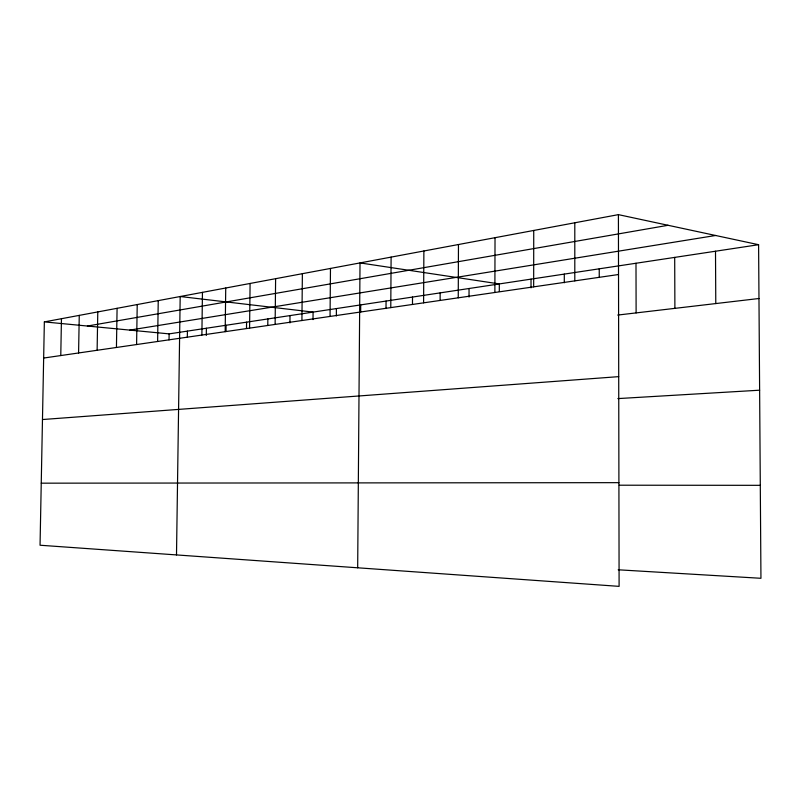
<?xml version="1.0" encoding="UTF-8"?>
<svg xmlns="http://www.w3.org/2000/svg" width="801" height="801" viewBox="0 0 801 801"><rect width="100%" height="100%" fill="white"/><g stroke="black" fill="none" stroke-linecap="round" stroke-linejoin="round"><path stroke-width="1.2" d="M531.013 287.849L531.033 279.128M533.666 286.848L533.736 230.458M564.294 282.793L564.294 274.092M494.878 292.485L495.028 237.697M499.303 291.434L499.323 283.924L360.019 262.918L357.677 567.789M440.119 300.255L440.16 292.876M458.252 297.812L458.462 244.525M469.026 297.061L469.056 288.5M412.475 304.48L412.515 297.051M423.599 302.838L423.879 250.993M360.66 312.23L360.71 304.891M386.012 308.545L386.062 301.056M390.778 307.614L391.108 257.111M313.011 319.589L313.081 312.1L180.185 296.52L176.5 554.923M330.052 316.435L330.473 268.445M336.35 315.974L336.41 308.565M267.784 325.136L267.854 318.938M275.123 324.415L275.614 278.698M289.932 322.933L290.012 315.584M301.917 320.52L302.377 273.692M225.181 331.674L225.732 288.01M226.022 331.424L226.092 325.256M246.498 328.24L246.568 322.162M249.572 328.13L250.092 283.464M169.031 339.914L169.121 333.877L758.597 244.706L760.95 578.292L618.182 569.791M187.324 337.261L187.414 331.113M201.882 335.058L202.453 292.365M206.298 335.499L206.388 328.24M136.591 344.54L137.221 304.55M157.617 341.486L158.238 300.625M78.578 352.971L79.259 315.384M97.121 350.277L97.782 311.919M116.435 347.474L117.086 308.315M44.355 321.902L40.05 545.231L619.103 586.362L618.412 214.638L44.355 321.902L169.121 333.877M60.776 355.554L61.457 318.708M87.379 326.037L668.074 225.291M129.762 330.102L715.613 235.484M43.654 358.047L618.522 274.523M617.711 315.063L758.978 298.503M42.473 419.534L618.712 376.64M617.861 398.598L759.628 390.197M41.241 483.173L618.913 482.663M619.253 485.206L760.299 485.326M618.412 214.638L758.597 244.706M715.503 251.224L715.784 303.569M674.692 257.391L674.893 308.365M635.994 263.249L636.114 312.911M599.238 268.806L599.248 277.496M574.798 222.788L574.808 280.871"/></g></svg>
